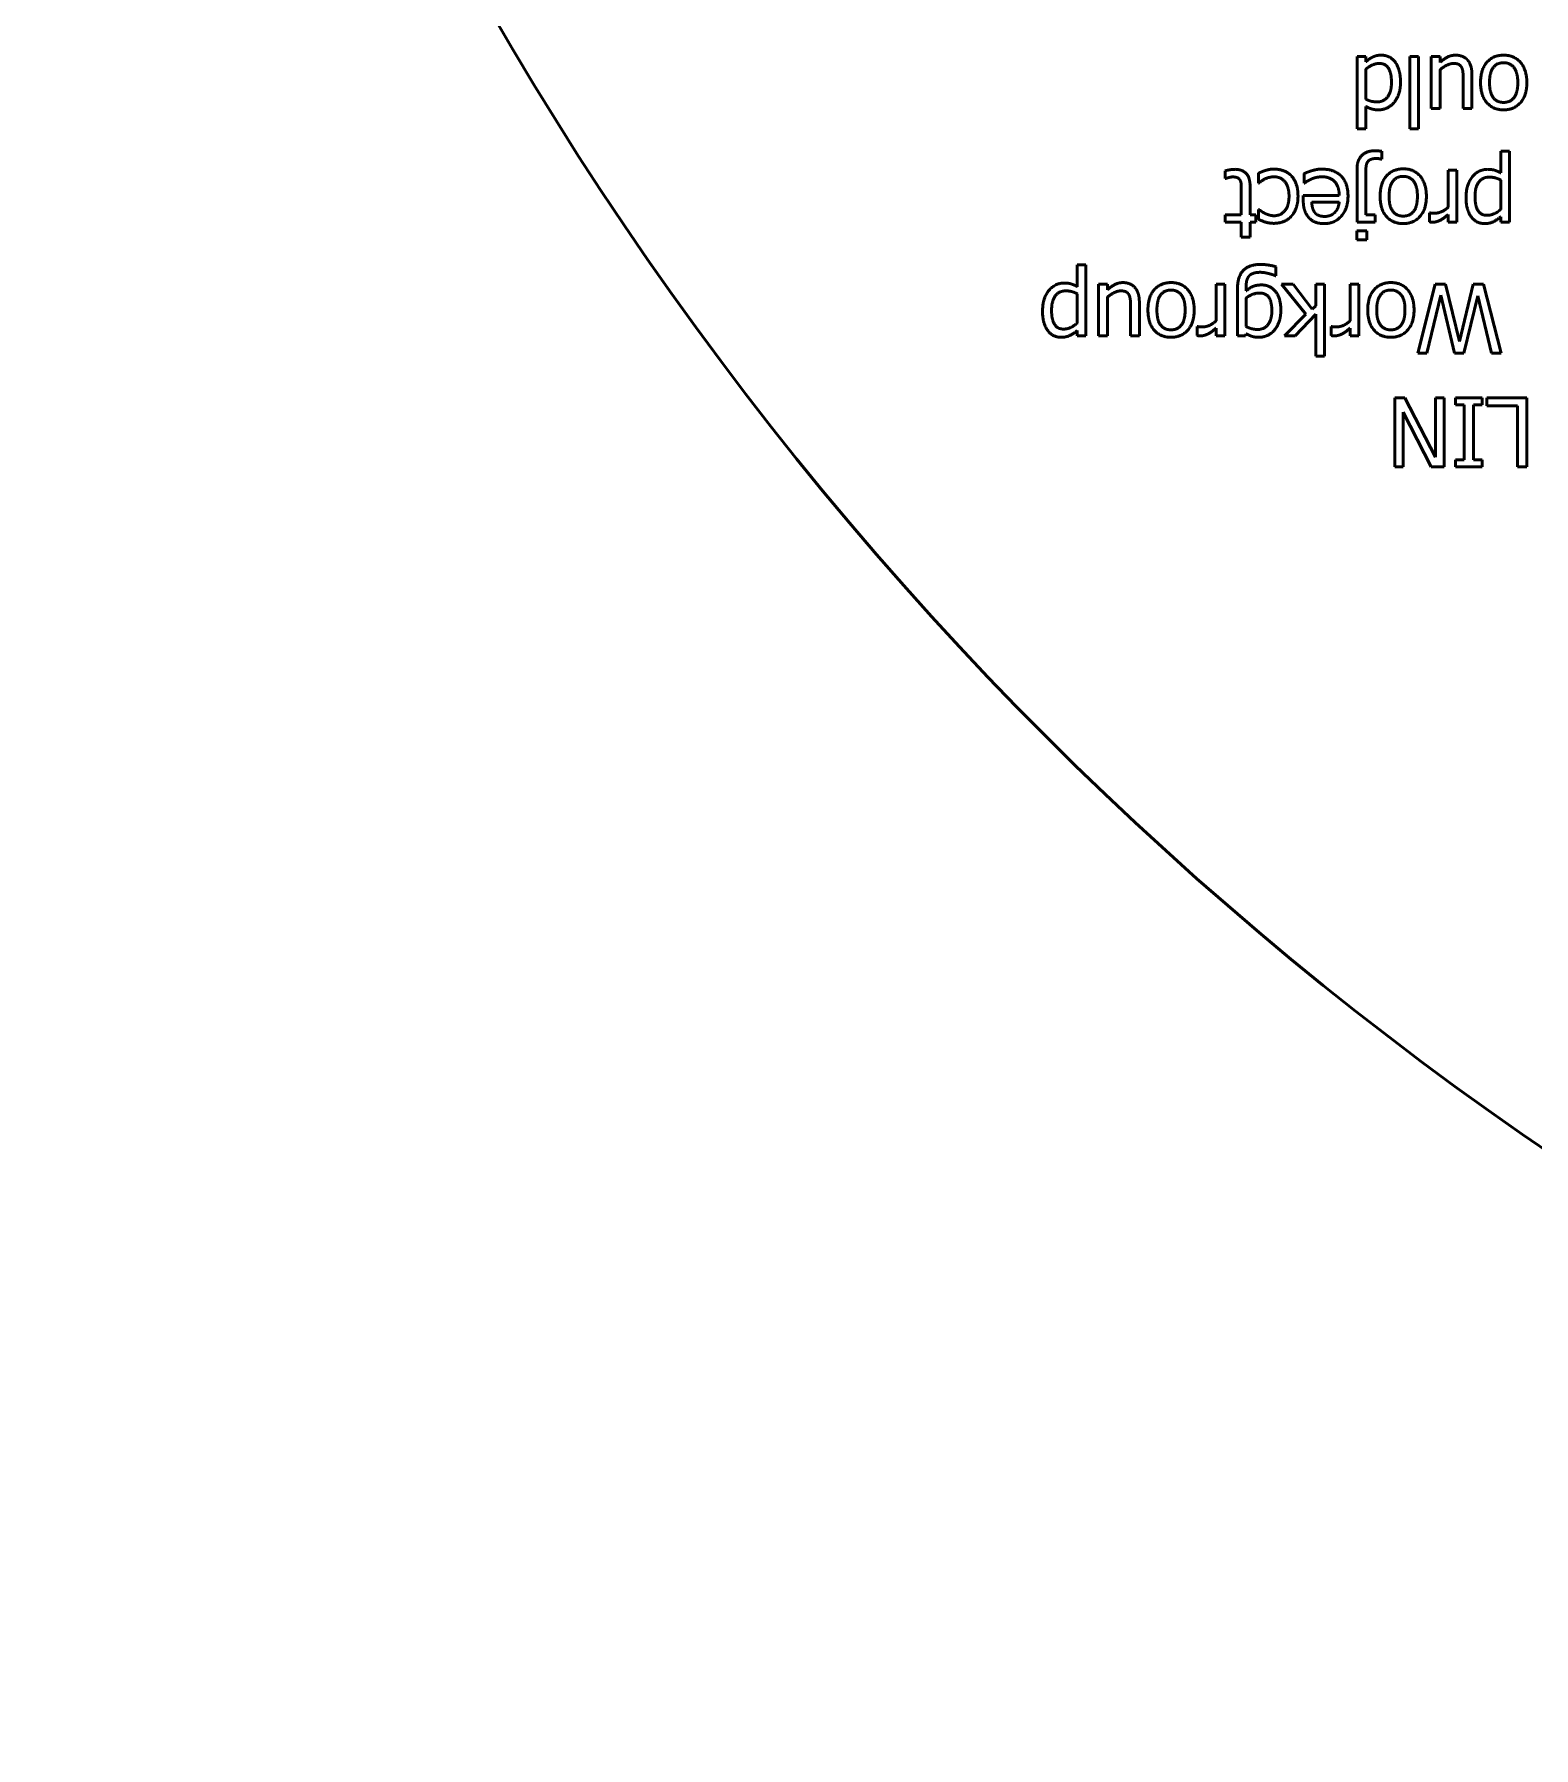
# Model space of a CAD drawing. Header units: millimetres. Extents: x 160 to 260, y 98 to 198.
# Drawn here: x 160 to 181.71, y 98.5 to 123.31 of the extents above; entities that cross this region are included whole.
import ezdxf

# ---------------------------------------------------------------- set-up
doc = ezdxf.new("R2010")
doc.units = ezdxf.units.MM
doc.layers.add('Visible (ISO)', color=7, linetype='Continuous', lineweight=50)

msp = doc.modelspace()

# ---------------------------------------------------------------- linework, layer by layer
at = {"layer": 'Visible (ISO)'}
for p, q in [((179.152, 122.986), (179.152, 121.941)), ((179.278, 122.986), (179.152, 122.986)), ((179.278, 122.91), (179.278, 122.986)), ((179.915, 122.986), (179.915, 121.941)), ((180.041, 122.986), (179.915, 122.986)), ((180.041, 121.941), (180.041, 122.986)), ((180.226, 122.986), (180.226, 122.236)), ((180.353, 122.986), (180.226, 122.986)), ((180.353, 122.903), (180.353, 122.986)), ((179.278, 122.37), (179.278, 122.804)), ((180.353, 122.236), (180.353, 122.796)), ((180.689, 122.663), (180.689, 122.236)), ((180.816, 122.236), (180.816, 122.723)), ((179.278, 121.941), (179.278, 122.266)), ((180.226, 122.236), (180.353, 122.236)), ((180.689, 122.236), (180.816, 122.236)), ((179.152, 121.941), (179.278, 121.941)), ((179.915, 121.941), (180.041, 121.941)), ((179.509, 121.502), (179.509, 121.615)), ((181.232, 121.616), (181.232, 121.301)), ((181.359, 121.616), (181.232, 121.616)), ((181.359, 120.589), (181.359, 121.616)), ((177.244, 121.333), (177.244, 121.22)), ((179.152, 121.361), (179.152, 120.589)), ((179.501, 121.502), (179.509, 121.502)), ((180.472, 121.34), (180.472, 120.807)), ((180.598, 121.34), (180.472, 121.34)), ((180.598, 120.589), (180.598, 121.34)), ((177.244, 121.22), (177.251, 121.22)), ((177.603, 120.694), (177.603, 121.109)), ((177.726, 121.297), (177.726, 121.156)), ((177.726, 121.156), (177.733, 121.156)), ((178.387, 121.293), (178.387, 121.156)), ((178.387, 121.156), (178.394, 121.156)), ((179.278, 120.694), (179.278, 121.309)), ((181.232, 121.199), (181.232, 120.773)), ((177.476, 121.051), (177.476, 120.694)), ((178.373, 120.977), (178.373, 120.908)), ((178.893, 120.977), (178.373, 120.977)), ((178.496, 120.881), (178.893, 120.881)), ((177.244, 120.694), (177.244, 120.589)), ((177.476, 120.694), (177.244, 120.694)), ((177.244, 120.589), (177.476, 120.589)), ((177.476, 120.589), (177.476, 120.374)), ((177.688, 120.694), (177.603, 120.694)), ((177.603, 120.589), (177.688, 120.589)), ((177.603, 120.374), (177.603, 120.589)), ((177.688, 120.589), (177.688, 120.694)), ((177.726, 120.771), (177.726, 120.63)), ((177.733, 120.771), (177.726, 120.771)), ((179.152, 120.589), (179.414, 120.589)), ((179.414, 120.694), (179.278, 120.694)), ((179.414, 120.589), (179.414, 120.694)), ((180.201, 120.724), (180.201, 120.593)), ((180.207, 120.724), (180.201, 120.724)), ((180.472, 120.701), (180.472, 120.589)), ((180.472, 120.589), (180.598, 120.589)), ((181.232, 120.668), (181.232, 120.589)), ((181.232, 120.589), (181.359, 120.589)), ((177.476, 120.374), (177.603, 120.374)), ((179.151, 120.464), (179.151, 120.333)), ((179.295, 120.464), (179.151, 120.464)), ((179.151, 120.333), (179.295, 120.333)), ((179.295, 120.333), (179.295, 120.464)), ((175.101, 119.969), (175.101, 119.655)), ((175.227, 119.969), (175.101, 119.969)), ((175.227, 118.943), (175.227, 119.969)), ((177.976, 119.813), (177.976, 119.944)), ((175.41, 119.693), (175.41, 118.943)), ((175.537, 119.693), (175.41, 119.693)), ((175.537, 119.61), (175.537, 119.693)), ((177.11, 119.693), (177.11, 119.161)), ((177.236, 119.693), (177.11, 119.693)), ((177.236, 118.943), (177.236, 119.693)), ((177.419, 119.607), (177.419, 118.943)), ((177.546, 119.593), (177.546, 119.659)), ((177.97, 119.813), (177.976, 119.813)), ((178.06, 119.693), (178.409, 119.256)), ((178.226, 119.693), (178.06, 119.693)), ((178.504, 119.331), (178.226, 119.693)), ((178.555, 119.693), (178.555, 119.379)), ((178.681, 119.693), (178.555, 119.693)), ((178.681, 118.648), (178.681, 119.693)), ((179.051, 119.693), (179.051, 119.161)), ((179.177, 119.693), (179.051, 119.693)), ((179.177, 118.943), (179.177, 119.693)), ((180.284, 119.693), (180.033, 118.693)), ((180.433, 119.693), (180.284, 119.693)), ((180.637, 118.863), (180.433, 119.693)), ((180.834, 119.693), (180.637, 118.863)), ((180.982, 119.693), (180.834, 119.693)), ((181.237, 118.693), (180.982, 119.693)), ((175.101, 119.553), (175.101, 119.127)), ((175.537, 118.943), (175.537, 119.503)), ((175.873, 119.371), (175.873, 118.943)), ((176, 118.943), (176, 119.43)), ((177.546, 119.077), (177.546, 119.49)), ((178.555, 119.379), (178.504, 119.331)), ((180.163, 118.693), (180.363, 119.532)), ((180.363, 119.532), (180.564, 118.693)), ((180.7, 118.693), (180.899, 119.522)), ((180.899, 119.522), (181.1, 118.693)), ((178.409, 119.256), (178.101, 118.943)), ((178.258, 118.943), (178.555, 119.259)), ((178.555, 119.259), (178.555, 118.648)), ((175.101, 119.021), (175.101, 118.943)), ((175.101, 118.943), (175.227, 118.943)), ((175.41, 118.943), (175.537, 118.943)), ((175.873, 118.943), (176, 118.943)), ((176.838, 119.078), (176.838, 118.947)), ((176.845, 119.078), (176.838, 119.078)), ((177.11, 119.054), (177.11, 118.943)), ((177.11, 118.943), (177.236, 118.943)), ((177.419, 118.943), (177.538, 118.943)), ((177.538, 118.943), (177.546, 118.974)), ((178.101, 118.943), (178.258, 118.943)), ((178.779, 119.078), (178.779, 118.947)), ((178.786, 119.078), (178.779, 119.078)), ((179.051, 119.054), (179.051, 118.943)), ((179.051, 118.943), (179.177, 118.943)), ((178.555, 118.648), (178.681, 118.648)), ((180.033, 118.693), (180.163, 118.693)), ((180.564, 118.693), (180.7, 118.693)), ((181.1, 118.693), (181.237, 118.693)), ((179.697, 118.047), (179.697, 117.047)), ((179.846, 118.047), (179.697, 118.047)), ((180.288, 117.184), (179.846, 118.047)), ((180.288, 118.047), (180.288, 117.184)), ((180.412, 118.047), (180.288, 118.047)), ((180.412, 117.047), (180.412, 118.047)), ((180.577, 118.047), (180.577, 117.944)), ((180.964, 118.047), (180.577, 118.047)), ((180.577, 117.944), (180.704, 117.944)), ((180.704, 117.944), (180.704, 117.149)), ((180.837, 117.944), (180.964, 117.944)), ((180.837, 117.149), (180.837, 117.944)), ((180.964, 117.944), (180.964, 118.047)), ((181.03, 118.047), (181.03, 117.928)), ((181.609, 118.047), (181.03, 118.047)), ((181.03, 117.928), (181.476, 117.928)), ((181.476, 117.928), (181.476, 117.047)), ((181.609, 117.047), (181.609, 118.047)), ((179.821, 117.838), (180.223, 117.047)), ((179.821, 117.047), (179.821, 117.838)), ((180.577, 117.149), (180.577, 117.047)), ((180.704, 117.149), (180.577, 117.149)), ((180.964, 117.149), (180.837, 117.149)), ((180.964, 117.047), (180.964, 117.149)), ((179.697, 117.047), (179.821, 117.047)), ((180.223, 117.047), (180.412, 117.047)), ((180.577, 117.047), (180.964, 117.047)), ((181.476, 117.047), (181.609, 117.047))]:
    msp.add_line(p, q, dxfattribs=at)
msp.add_circle((210, 148.5), 50, dxfattribs=at)
for points in [[(179.38, 122.98), (179.35, 122.967), (179.308, 122.934), (179.278, 122.91)], [(179.278, 122.804), (179.323, 122.842), (179.423, 122.887), (179.473, 122.887)], [(179.502, 123.007), (179.464, 123.007), (179.406, 122.993), (179.38, 122.98)], [(179.473, 122.887), (179.566, 122.887), (179.65, 122.747), (179.65, 122.614)], [(179.704, 122.907), (179.667, 122.956), (179.564, 123.007), (179.502, 123.007)], [(179.781, 122.616), (179.781, 122.711), (179.74, 122.857), (179.704, 122.907)], [(180.581, 123.007), (180.516, 123.007), (180.411, 122.954), (180.353, 122.903)], [(180.353, 122.796), (180.397, 122.834), (180.501, 122.887), (180.547, 122.887)], [(180.547, 122.887), (180.597, 122.887), (180.65, 122.86), (180.665, 122.831)], [(180.748, 122.94), (180.716, 122.975), (180.629, 123.007), (180.581, 123.007)], [(180.665, 122.831), (180.68, 122.802), (180.689, 122.723), (180.689, 122.663)], [(180.816, 122.723), (180.816, 122.799), (180.78, 122.905), (180.748, 122.94)], [(181.274, 123.007), (181.122, 123.007), (180.94, 122.8), (180.94, 122.611)], [(181.07, 122.611), (181.07, 122.755), (181.177, 122.898), (181.274, 122.898)], [(181.61, 122.611), (181.61, 122.794), (181.431, 123.007), (181.274, 123.007)], [(181.274, 122.898), (181.372, 122.898), (181.479, 122.753), (181.479, 122.611)], [(179.65, 122.614), (179.65, 122.476), (179.54, 122.33), (179.443, 122.33)], [(179.685, 122.319), (179.73, 122.373), (179.781, 122.518), (179.781, 122.616)], [(180.94, 122.611), (180.94, 122.422), (181.122, 122.215), (181.274, 122.215)], [(181.274, 122.323), (181.176, 122.323), (181.07, 122.465), (181.07, 122.611)], [(181.479, 122.611), (181.479, 122.465), (181.372, 122.323), (181.274, 122.323)], [(181.274, 122.215), (181.425, 122.215), (181.61, 122.423), (181.61, 122.611)], [(179.443, 122.33), (179.4, 122.33), (179.325, 122.347), (179.278, 122.37)], [(179.464, 122.215), (179.528, 122.215), (179.644, 122.27), (179.685, 122.319)], [(179.278, 122.266), (179.325, 122.24), (179.408, 122.215), (179.464, 122.215)], [(179.41, 121.623), (179.29, 121.623), (179.152, 121.489), (179.152, 121.361)], [(179.509, 121.615), (179.483, 121.619), (179.432, 121.623), (179.41, 121.623)], [(177.384, 121.354), (177.352, 121.354), (177.279, 121.343), (177.244, 121.333)], [(177.603, 121.109), (177.603, 121.237), (177.487, 121.354), (177.384, 121.354)], [(177.824, 121.337), (177.801, 121.331), (177.744, 121.306), (177.726, 121.297)], [(177.947, 121.357), (177.907, 121.357), (177.856, 121.347), (177.824, 121.337)], [(178.2, 121.26), (178.154, 121.309), (178.025, 121.357), (177.947, 121.357)], [(178.501, 121.335), (178.475, 121.328), (178.409, 121.302), (178.387, 121.293)], [(178.643, 121.357), (178.598, 121.357), (178.538, 121.346), (178.501, 121.335)], [(179.021, 120.968), (179.021, 121.155), (178.823, 121.357), (178.643, 121.357)], [(179.278, 121.309), (179.278, 121.361), (179.288, 121.435), (179.303, 121.459)], [(179.303, 121.459), (179.319, 121.486), (179.385, 121.511), (179.435, 121.511)], [(179.435, 121.511), (179.451, 121.511), (179.487, 121.505), (179.501, 121.502)], [(179.821, 121.361), (179.668, 121.361), (179.486, 121.154), (179.486, 120.964)], [(180.156, 120.964), (180.156, 121.147), (179.977, 121.361), (179.821, 121.361)], [(181.046, 121.354), (180.909, 121.354), (180.73, 121.132), (180.73, 120.944)], [(181.232, 121.301), (181.188, 121.328), (181.102, 121.354), (181.046, 121.354)], [(177.251, 121.22), (177.264, 121.225), (177.321, 121.244), (177.352, 121.244)], [(177.352, 121.244), (177.396, 121.244), (177.447, 121.22), (177.458, 121.197)], [(177.458, 121.197), (177.472, 121.17), (177.476, 121.108), (177.476, 121.051)], [(177.733, 121.156), (177.776, 121.195), (177.888, 121.246), (177.949, 121.246)], [(177.949, 121.246), (178.051, 121.246), (178.167, 121.098), (178.167, 120.966)], [(178.297, 120.966), (178.297, 121.065), (178.246, 121.212), (178.2, 121.26)], [(178.394, 121.156), (178.41, 121.169), (178.457, 121.197), (178.491, 121.213)], [(178.491, 121.213), (178.523, 121.228), (178.603, 121.246), (178.645, 121.246)], [(178.645, 121.246), (178.761, 121.246), (178.893, 121.108), (178.893, 120.977)], [(179.616, 120.964), (179.616, 121.109), (179.723, 121.252), (179.821, 121.252)], [(179.821, 121.252), (179.919, 121.252), (180.026, 121.106), (180.026, 120.964)], [(180.86, 120.959), (180.86, 121.096), (180.969, 121.241), (181.067, 121.241)], [(181.067, 121.241), (181.112, 121.241), (181.183, 121.223), (181.232, 121.199)], [(178.167, 120.966), (178.167, 120.831), (178.047, 120.682), (177.949, 120.682)], [(178.2, 120.674), (178.244, 120.723), (178.297, 120.867), (178.297, 120.966)], [(178.373, 120.908), (178.373, 120.818), (178.416, 120.694), (178.457, 120.652)], [(178.539, 120.73), (178.519, 120.755), (178.498, 120.83), (178.496, 120.881)], [(178.674, 120.568), (178.829, 120.568), (179.021, 120.785), (179.021, 120.968)], [(178.893, 120.881), (178.889, 120.833), (178.859, 120.761), (178.831, 120.731)], [(179.486, 120.964), (179.486, 120.775), (179.668, 120.568), (179.821, 120.568)], [(179.821, 120.677), (179.722, 120.677), (179.616, 120.818), (179.616, 120.964)], [(180.026, 120.964), (180.026, 120.818), (179.919, 120.677), (179.821, 120.677)], [(179.821, 120.568), (179.971, 120.568), (180.156, 120.776), (180.156, 120.964)], [(180.73, 120.944), (180.73, 120.772), (180.874, 120.568), (181.003, 120.568)], [(181.034, 120.688), (180.942, 120.688), (180.86, 120.83), (180.86, 120.959)], [(177.726, 120.63), (177.77, 120.607), (177.885, 120.572), (177.947, 120.572)], [(177.819, 120.716), (177.789, 120.731), (177.747, 120.76), (177.733, 120.771)], [(177.949, 120.682), (177.917, 120.682), (177.846, 120.703), (177.819, 120.716)], [(177.947, 120.572), (178.023, 120.572), (178.155, 120.625), (178.2, 120.674)], [(178.457, 120.652), (178.496, 120.609), (178.604, 120.568), (178.674, 120.568)], [(178.681, 120.672), (178.63, 120.672), (178.561, 120.702), (178.539, 120.73)], [(178.831, 120.731), (178.802, 120.702), (178.731, 120.672), (178.681, 120.672)], [(180.201, 120.593), (180.213, 120.591), (180.232, 120.589), (180.252, 120.589)], [(180.275, 120.719), (180.253, 120.719), (180.222, 120.72), (180.207, 120.724)], [(180.252, 120.589), (180.3, 120.589), (180.403, 120.639), (180.472, 120.701)], [(180.472, 120.807), (180.427, 120.763), (180.326, 120.719), (180.275, 120.719)], [(181.003, 120.568), (181.07, 120.568), (181.185, 120.625), (181.232, 120.668)], [(181.232, 120.773), (181.188, 120.736), (181.087, 120.688), (181.034, 120.688)], [(177.756, 119.977), (177.585, 119.977), (177.419, 119.798), (177.419, 119.607)], [(177.585, 119.805), (177.607, 119.832), (177.688, 119.863), (177.747, 119.863)], [(177.747, 119.863), (177.782, 119.863), (177.841, 119.853), (177.876, 119.844)], [(177.976, 119.944), (177.927, 119.959), (177.812, 119.977), (177.756, 119.977)], [(177.876, 119.844), (177.907, 119.836), (177.957, 119.819), (177.97, 119.813)], [(174.915, 119.708), (174.778, 119.708), (174.598, 119.486), (174.598, 119.298)], [(174.729, 119.312), (174.729, 119.45), (174.838, 119.594), (174.936, 119.594)], [(175.101, 119.655), (175.056, 119.682), (174.97, 119.708), (174.915, 119.708)], [(174.936, 119.594), (174.981, 119.594), (175.051, 119.576), (175.101, 119.553)], [(175.765, 119.714), (175.7, 119.714), (175.595, 119.661), (175.537, 119.61)], [(175.537, 119.503), (175.581, 119.541), (175.685, 119.594), (175.731, 119.594)], [(175.731, 119.594), (175.781, 119.594), (175.833, 119.567), (175.849, 119.538)], [(175.932, 119.647), (175.9, 119.682), (175.813, 119.714), (175.765, 119.714)], [(176, 119.43), (176, 119.506), (175.964, 119.612), (175.932, 119.647)], [(176.458, 119.714), (176.306, 119.714), (176.124, 119.507), (176.124, 119.318)], [(176.254, 119.318), (176.254, 119.462), (176.361, 119.606), (176.458, 119.606)], [(176.794, 119.318), (176.794, 119.501), (176.615, 119.714), (176.458, 119.714)], [(176.458, 119.606), (176.556, 119.606), (176.663, 119.46), (176.663, 119.318)], [(177.546, 119.659), (177.546, 119.705), (177.563, 119.777), (177.585, 119.805)], [(177.769, 119.68), (177.695, 119.68), (177.597, 119.638), (177.546, 119.593)], [(178.048, 119.311), (178.048, 119.49), (177.897, 119.68), (177.769, 119.68)], [(179.641, 119.714), (179.489, 119.714), (179.307, 119.507), (179.307, 119.318)], [(179.437, 119.318), (179.437, 119.462), (179.544, 119.606), (179.641, 119.606)], [(179.977, 119.318), (179.977, 119.501), (179.798, 119.714), (179.641, 119.714)], [(179.641, 119.606), (179.739, 119.606), (179.846, 119.46), (179.846, 119.318)], [(175.849, 119.538), (175.864, 119.509), (175.873, 119.43), (175.873, 119.371)], [(177.546, 119.49), (177.587, 119.524), (177.691, 119.563), (177.74, 119.563)], [(177.74, 119.563), (177.834, 119.563), (177.918, 119.433), (177.918, 119.308)], [(174.598, 119.298), (174.598, 119.126), (174.743, 118.922), (174.872, 118.922)], [(174.902, 119.041), (174.811, 119.041), (174.729, 119.183), (174.729, 119.312)], [(175.101, 119.127), (175.056, 119.089), (174.956, 119.041), (174.902, 119.041)], [(176.124, 119.318), (176.124, 119.129), (176.306, 118.922), (176.458, 118.922)], [(176.458, 119.03), (176.36, 119.03), (176.254, 119.172), (176.254, 119.318)], [(176.663, 119.318), (176.663, 119.172), (176.556, 119.03), (176.458, 119.03)], [(176.458, 118.922), (176.609, 118.922), (176.794, 119.13), (176.794, 119.318)], [(177.11, 119.161), (177.064, 119.117), (176.964, 119.072), (176.913, 119.072)], [(177.918, 119.308), (177.918, 119.176), (177.808, 119.035), (177.712, 119.035)], [(177.952, 119.022), (177.996, 119.073), (178.048, 119.217), (178.048, 119.311)], [(179.051, 119.161), (179.005, 119.117), (178.905, 119.072), (178.854, 119.072)], [(179.307, 119.318), (179.307, 119.129), (179.489, 118.922), (179.641, 118.922)], [(179.641, 119.03), (179.543, 119.03), (179.437, 119.172), (179.437, 119.318)], [(179.846, 119.318), (179.846, 119.172), (179.739, 119.03), (179.641, 119.03)], [(179.641, 118.922), (179.792, 118.922), (179.977, 119.13), (179.977, 119.318)], [(174.872, 118.922), (174.939, 118.922), (175.054, 118.978), (175.101, 119.021)], [(176.838, 118.947), (176.85, 118.944), (176.87, 118.943), (176.889, 118.943)], [(176.913, 119.072), (176.891, 119.072), (176.859, 119.074), (176.845, 119.078)], [(176.889, 118.943), (176.938, 118.943), (177.041, 118.993), (177.11, 119.054)], [(177.712, 119.035), (177.672, 119.035), (177.593, 119.054), (177.546, 119.077)], [(177.546, 118.974), (177.589, 118.949), (177.674, 118.922), (177.732, 118.922)], [(177.732, 118.922), (177.794, 118.922), (177.91, 118.974), (177.952, 119.022)], [(178.779, 118.947), (178.791, 118.944), (178.811, 118.943), (178.83, 118.943)], [(178.854, 119.072), (178.832, 119.072), (178.8, 119.074), (178.786, 119.078)], [(178.83, 118.943), (178.879, 118.943), (178.982, 118.993), (179.051, 119.054)]]:
    msp.add_open_spline(points, degree=2, dxfattribs=at)

doc.saveas('drawing.dxf')
